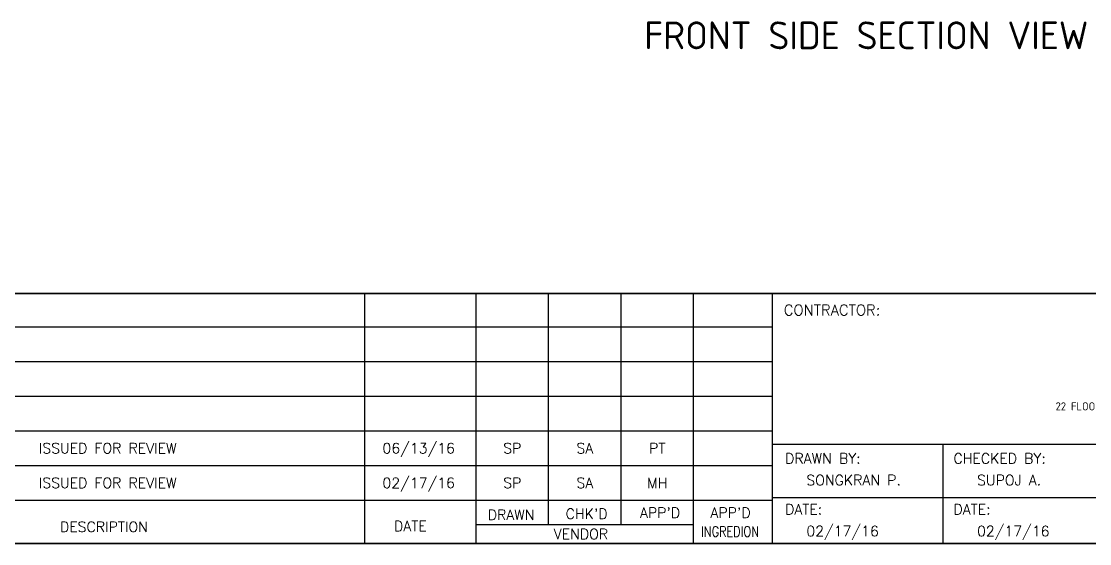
# Model space of a CAD drawing. Header units: inches. Extents: x 564911 to 603980, y 458630 to 507164.
# Drawn here: x 584362 to 585900, y 497172 to 497924 of the extents above; entities that cross this region are included whole.
import ezdxf
from ezdxf.enums import TextEntityAlignment as Align

# ---------------------------------------------------------------- set-up
doc = ezdxf.new("R2010")
doc.units = ezdxf.units.IN
doc.header["$MEASUREMENT"] = 0
for name, color, linetype in [('GT_1', 9, 'Continuous'), ('HELPPOINT', 7, 'Continuous'), ('MEMBER', 7, 'Continuous')]:
    doc.layers.add(name, color=color, linetype=linetype)
doc.styles.add('HTX11', font='O8111901')
doc.styles.add('ISO3098B', font='ISO3098B.shx')
doc.styles.add('ROMANS', font='romans.shx', dxfattribs={"width": 0.85, "height": 25})

# ---------------------------------------------------------------- blocks, each defined once
blk = doc.blocks.new('TPA')
at = {"layer": 'GT_1', "color": 4, "flags": 128}
for points in [[(564274, 501946.4), (564274, 502273.8)], [(564419.8, 501946.4), (564419.8, 502273.8)], [(564514.7, 501971.1), (564514.7, 502273.8)], [(564609.7, 501971.2), (564609.7, 502273.8)], [(564704.3, 501946.4), (564704.3, 502273.8)], [(564807.7, 501946.4), (564807.7, 502273.8)], [(564807.7, 502229.7), (562706.8, 502229.7)], [(564807.7, 502184.4), (562706.8, 502184.4)], [(564807.7, 502139.1), (562706.8, 502139.1)], [(564807.7, 502093.7), (562706.8, 502093.7)], [(565702.1, 502076.3), (564807.7, 502076.3)], [(565031.3, 501946.4), (565031.3, 502076.3)], [(564807.7, 502048.3), (562706.8, 502048.3)], [(564807.6, 502003), (562706.8, 502003)], [(565702.1, 502006.4), (564807.7, 502006.4)], [(564704.3, 501971.1), (564419.8, 501971.1)]]:
    blk.add_lwpolyline(points, dxfattribs=at)
at = {"layer": 'HELPPOINT', "color": 4, "lineweight": 35}
blk.add_line((567131, 501946.4), (562706.8, 501946.4), dxfattribs=at)
blk.add_line((567131, 501946.4), (562706.8, 501946.4), dxfattribs=at)
at = {"layer": 'MEMBER', "color": 4, "lineweight": 35}
blk.add_line((562706.8, 502273.8), (567131, 502273.8), dxfattribs=at)
blk.add_line((562706.8, 502273.8), (567131, 502273.8), dxfattribs=at)
at = {"color": 4, "insert": (565640.9, 502148.9), "char_height": 10.5571, "width": 527.854, "attachment_point": 3, "style": 'ISO3098B'}
blk.add_mtext('ROCKWELL AUTOMATION THAI CO.,LTD.\\P22 FLOOR. TP&T BUILDING. 1 VIBHAVADEE 19, VIBHAVADEE-RANGSIT RD. CHATUCHAK, CHATUCHAK, BANGKOK 10900 THAILAND\\PTEL +66 (0) 2936-1500 FAX +66 (0) 2936-1511', dxfattribs=at)
at = {"style": 'HTX11'}
for tag, p in [('A', (566704.3, 502037.1)), ('B', (567038.2, 501963.3))]:
    blk.add_attdef(tag, text='', height=16.8, dxfattribs=at).set_placement(p, align=Align.MIDDLE_CENTER)
at = {"layer": 'MEMBER', "color": 4, "ltscale": 0.8, "style": 'ROMANS'}
for s, height, p in [('CONTRACTOR:', 14.035, (564822.6, 502244.9)), ('DRAWN BY:', 13.49, (564824.3, 502051.1)), ('CHECKED BY:', 13.495, (565044.7, 502051.1)), ('SONGKRAN P.', 13.495, (564852.1, 502022.7)), ('SUPOJ A.', 13.49, (565075.6, 502022.7)), ('DRAWN', 13.49, (564435, 501977.3)), ("CHK'D", 13.49, (564537, 501978.7)), ("APP'D", 13.49, (564634.3, 501980.1)), ("APP'D", 13.49, (564726.6, 501980.1)), ('DATE:', 13.49, (564824.3, 501984.5)), ('DATE:', 13.49, (565044.7, 501984.5)), ('DESCRIPTION', 13.495, (563875, 501961.6)), ('DATE', 13.49, (564312.3, 501962.5)), ('VENDOR', 13.49, (564521.5, 501952.2)), ('02/17/16', 13.49, (564852.1, 501956)), ('02/17/16', 13.49, (565075.6, 501956))]:
    blk.add_text(s, height=height, dxfattribs=at).set_placement(p)
for s, height, p in [('ISSUED FOR REVIEW', 13.495, (563937.5, 502071.2)), ('06/13/16', 13.49, (564344.6, 502071.2)), ('SP', 13.49, (564467.2, 502071.2)), ('SA', 13.49, (564562.1, 502071.2)), ('PT', 13.49, (564657, 502071.2)), ('ISSUED FOR REVIEW', 13.495, (563937.5, 502025.8)), ('02/17/16', 13.49, (564344.6, 502025.8)), ('SP', 13.49, (564467.2, 502025.8)), ('SA', 13.49, (564562.1, 502025.8)), ('MH', 13.49, (564657, 502025.8))]:
    blk.add_text(s, height=height, dxfattribs=at).set_placement(p, align=Align.MIDDLE_CENTER)
at = {"layer": 'MEMBER', "color": 4, "ltscale": 0.8, "style": 'ROMANS', "width": 0.8}
blk.add_text('INGREDION', height=13.49, dxfattribs=at).set_placement((564714.3, 501955.4))

msp = doc.modelspace()

# ---------------------------------------------------------------- block references
at = {"xscale": 1.099999999998545, "yscale": 1.099999999998545, "zscale": 1.1}
msp.add_blockref('TPA', (-35844.86445, -54968.83293), dxfattribs=at)

# ---------------------------------------------------------------- texts
at = {"color": 7, "style": 'ISO3098B'}
msp.add_text('FRONT SIDE SECTION VIEW', height=40, dxfattribs=at).set_placement((585578.80003, 497903.85967), align=Align.MIDDLE_CENTER)

doc.saveas('drawing.dxf')
